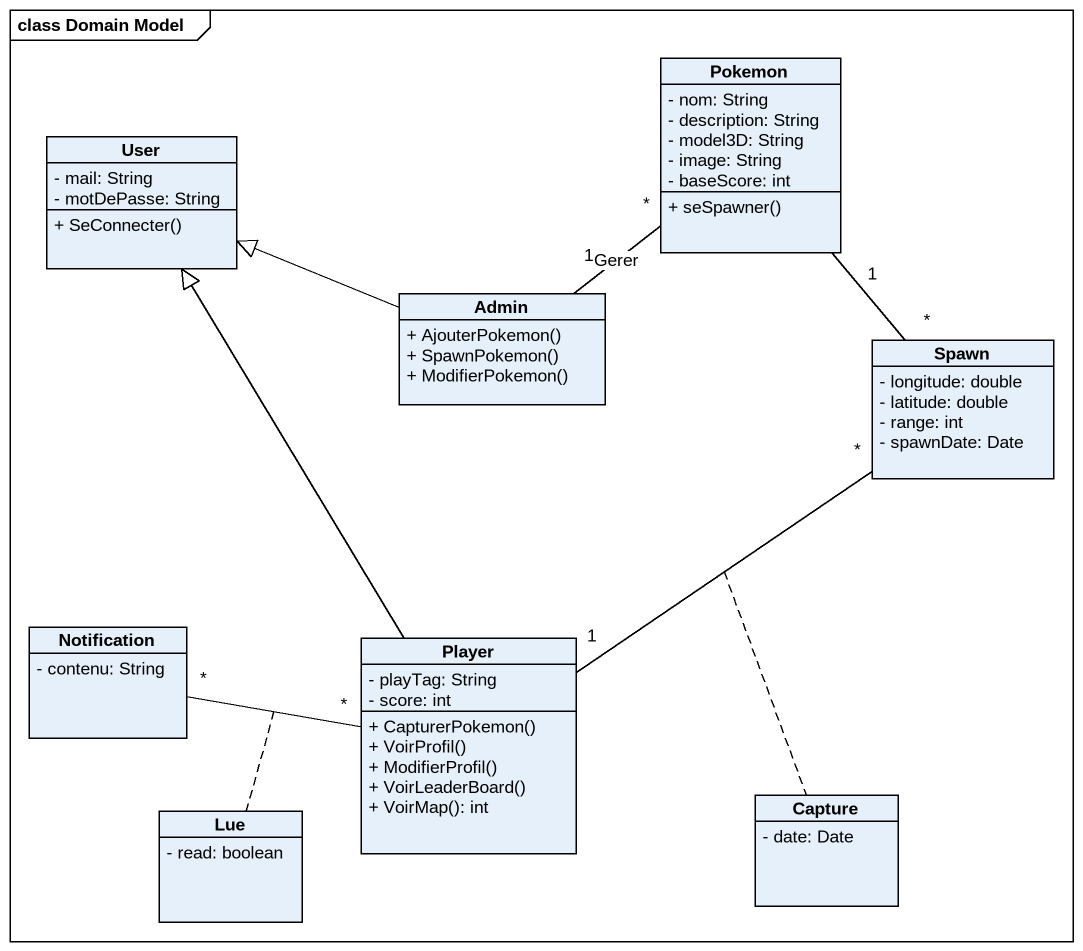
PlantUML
@startuml
mainframe class Domain Model
hide circle
hide empty members
skinparam classAttributeIconSize 0
class Pokemon {
  - nom: String
  - description: String
  - model3D: String
  - image: String
  - baseScore: int
  + seSpawner()
}
class User {
  - mail: String
  - motDePasse: String
  + SeConnecter()
}
class Admin {
  + AjouterPokemon()
  + SpawnPokemon()
  + ModifierPokemon()
}
class Spawn {
  - longitude: double
  - latitude: double
  - range: int
  - spawnDate: Date
}
class Notification {
  - contenu: String
}
class Player {
  - playTag: String
  - score: int
  + CapturerPokemon()
  + VoirProfil()
  + ModifierProfil()
  + VoirLeaderBoard()
  + VoirMap(): int
}
class Lue {
  - read: boolean
}
class Capture {
  - date: Date
}
Admin "1" -up- "*" Pokemon : Gerer
Admin -left-|> User
Spawn "*" -up- "1" Pokemon
Notification "*" -right- "*" Player
(Notification, Player) .. Lue
Player -up-|> User
Player "1" -up- "*" Spawn
(Player, Spawn) .. Capture
@enduml
